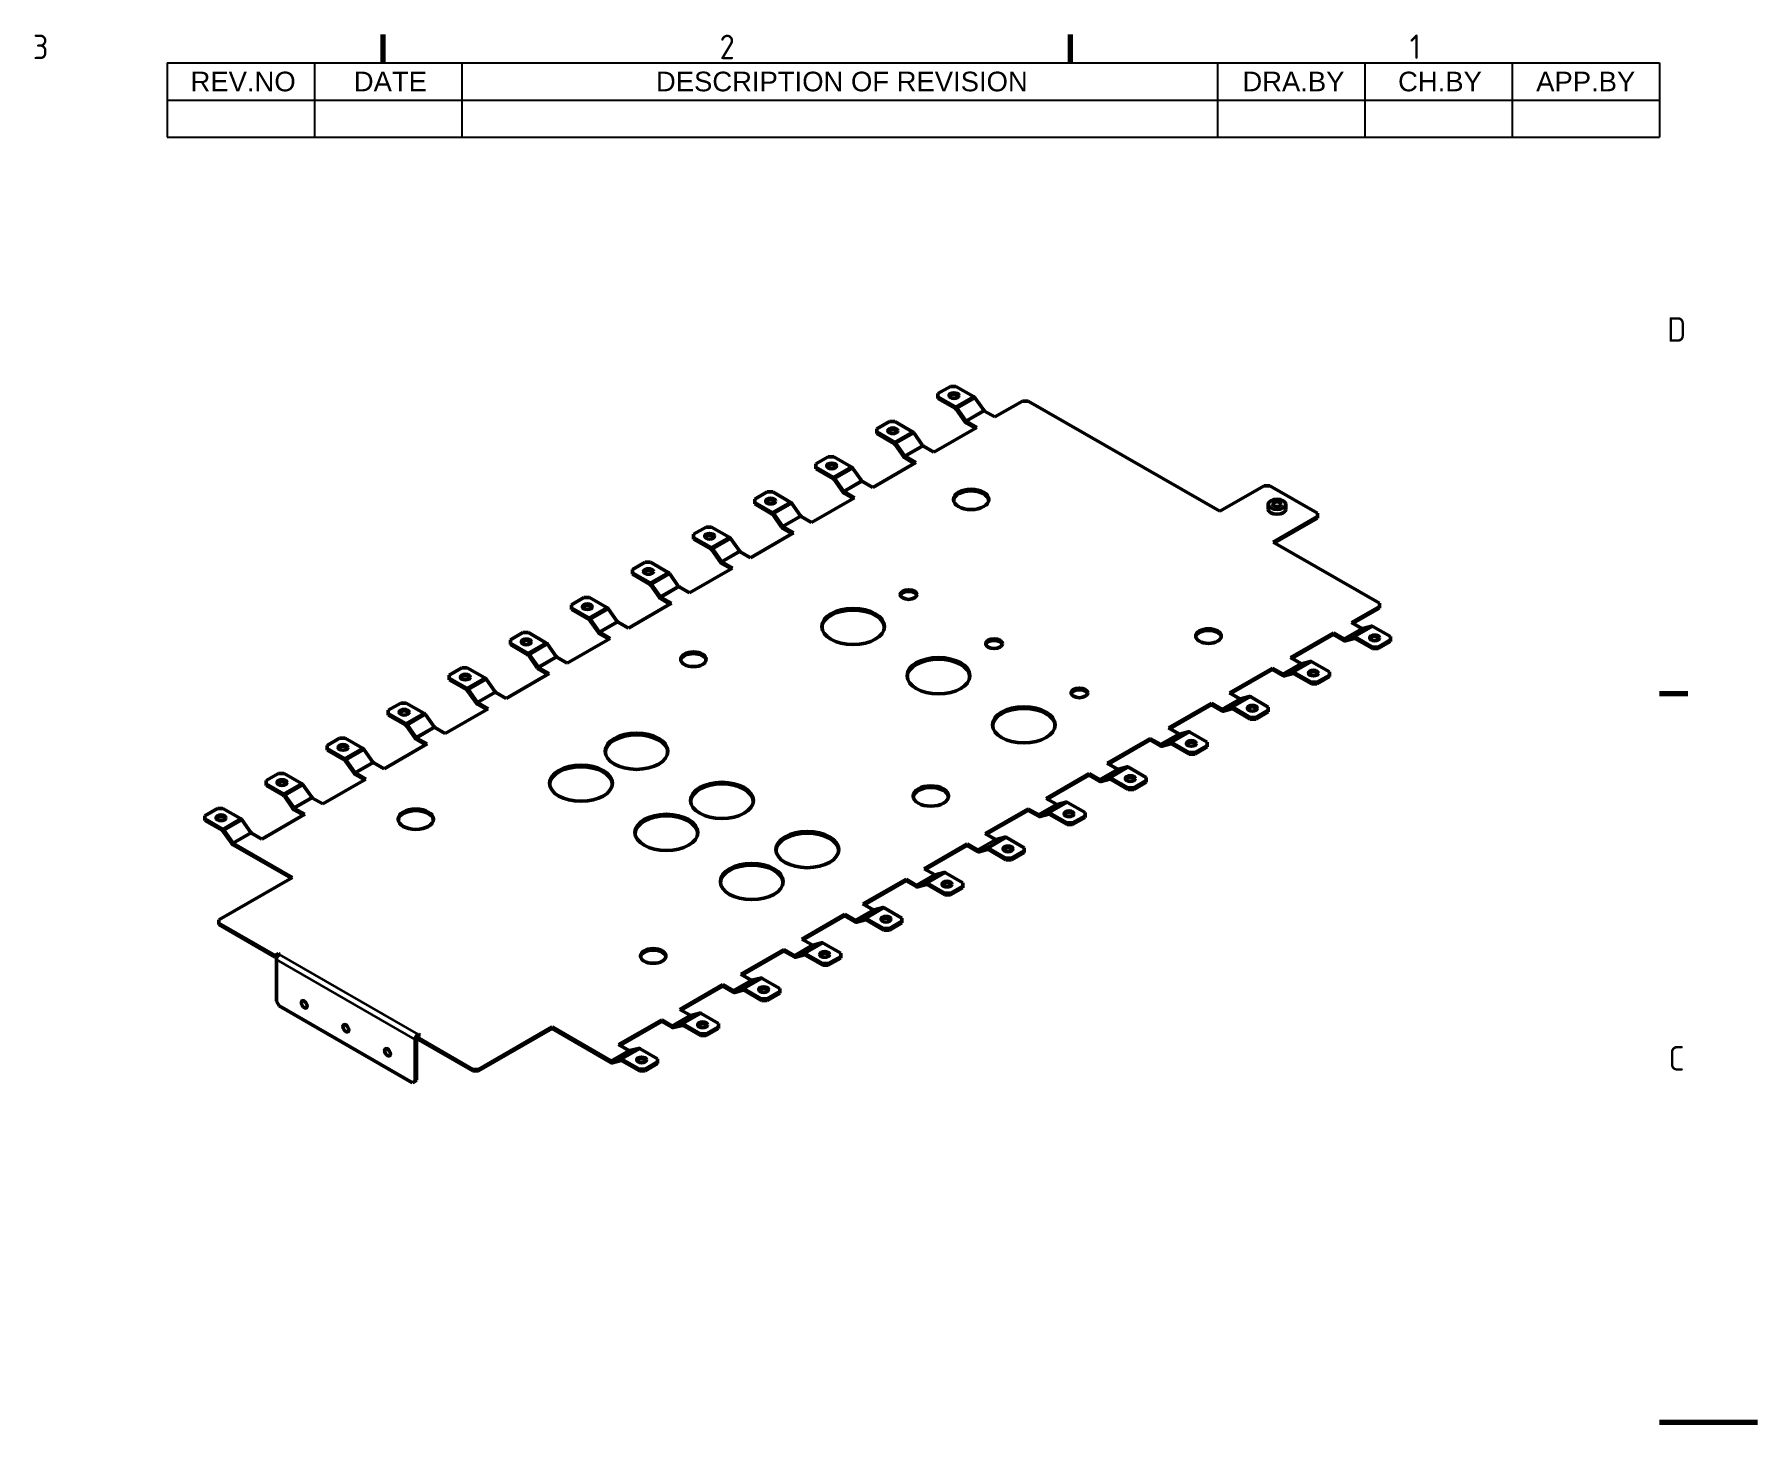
# Model space of a CAD drawing. Header units: millimetres. Extents: x 0 to 2100, y 0 to 1485.
# Drawn here: x 1222 to 2100, y 743 to 1450 of the extents above; entities that cross this region are included whole.
import ezdxf

# ---------------------------------------------------------------- set-up
doc = ezdxf.new("R2010")
doc.units = ezdxf.units.MM
doc.header["$LTSCALE"] = 5
doc.layers.get('0').update_dxf_attribs({"lineweight": 25})
for name, color, linetype, lineweight in [('가시적인 것(ISO)', 7, 'Continuous', 50), ('가시적인 좁은 것(ISO)', 1, 'Continuous', 35), ('경계(ISO)', 7, 'Continuous', 70), ('기호(ISO)', 7, 'Continuous', 25)]:
    doc.layers.add(name, color=color, linetype=linetype, lineweight=lineweight)
doc.styles.add('ISO Proportional', font='arial.ttf')
doc.styles.add('ISO ProportionalPSTEK', font='isocp.shx')

# ---------------------------------------------------------------- blocks, each defined once
blk = doc.blocks.new('경계 Default Border')
at = {"layer": '경계(ISO)'}
for p, q in [((280, 287), (280, 289.9)), ((350, 287), (350, 289.9)), ((410, 222.75), (412.9, 222.75))]:
    blk.add_line(p, q, dxfattribs=at)
at = {"layer": '경계(ISO)', "flags": 128}
blk.add_lwpolyline([(420, 148.5), (410, 148.5)], dxfattribs=at)
at = {"layer": '경계(ISO)', "color": 1, "char_height": 2.5, "attachment_point": 7, "style": 'ISO ProportionalPSTEK'}
for s, insert in [('3', (244.31, 287.38)), ('2', (314.27, 287.38)), ('1', (384.57, 287.4)), ('D', (410.8, 258.6)), ('C', (410.94, 184.35))]:
    blk.add_mtext(s, dxfattribs=dict(at, insert=insert))
blk = doc.blocks.new('리비전 내역')
at = {"layer": '기호(ISO)'}
for p, q in [((258, 287), (410, 287)), ((258, 287), (258, 283.22)), ((273, 287), (273, 283.22)), ((288, 287), (288, 283.22)), ((365, 287), (365, 283.22)), ((380, 287), (380, 283.22)), ((395, 287), (395, 283.22)), ((410, 287), (410, 283.22)), ((258, 283.22), (410, 283.22)), ((258, 283.22), (258, 279.44)), ((273, 283.22), (273, 279.44)), ((288, 283.22), (288, 279.44)), ((365, 283.22), (365, 279.44)), ((380, 283.22), (380, 279.44)), ((395, 283.22), (395, 279.44)), ((410, 283.22), (410, 279.44)), ((258, 279.44), (410, 279.44))]:
    blk.add_line(p, q, dxfattribs=at)
at = {"layer": '기호(ISO)', "color": 7, "char_height": 2, "attachment_point": 7, "style": 'ISO Proportional'}
for s, insert in [('REV.NO', (260.37, 284.08)), ('DESCRIPTION OF REVISION', (307.78, 284.08)), ('CH.BY', (383.38, 284.08)), ('DATE', (277, 284.11)), ('DRA.BY', (367.52, 284.11)), ('APP.BY', (397.45, 284.11))]:
    blk.add_mtext(s, dxfattribs=dict(at, insert=insert))

msp = doc.modelspace()

# ---------------------------------------------------------------- linework, layer by layer
at = {"layer": '가시적인 것(ISO)'}
for p, q in [((1682.528, 1266.569), (1688.892, 1270.233)), ((1682.528, 1264.94), (1682.528, 1266.569)), ((1682.528, 1264.122), (1682.528, 1264.94)), ((1682.528, 1264.94), (1691.446, 1259.805)), ((1691.446, 1258.987), (1682.528, 1264.122)), ((1688.892, 1270.233), (1691.72, 1270.233)), ((1700.638, 1265.098), (1691.72, 1270.233)), ((1705.862, 1258.077), (1701.471, 1264.305)), ((1696.253, 1252.362), (1691.862, 1258.59)), ((1692.278, 1259.011), (1696.67, 1252.783)), ((1711.519, 1254.662), (1706.278, 1257.68)), ((1725.661, 1262.806), (1711.519, 1254.662)), ((1725.661, 1262.806), (1728.49, 1262.806)), ((1826.07, 1206.613), (1728.49, 1262.806)), ((1651.415, 1248.652), (1657.779, 1252.317)), ((1651.415, 1247.023), (1651.415, 1248.652)), ((1651.415, 1246.206), (1651.415, 1247.023)), ((1651.415, 1247.023), (1660.333, 1241.888)), ((1657.779, 1252.317), (1660.608, 1252.317)), ((1669.525, 1247.181), (1660.608, 1252.317)), ((1674.749, 1240.16), (1670.358, 1246.388)), ((1702.327, 1249.369), (1680.407, 1236.746)), ((1697.086, 1252.387), (1702.327, 1249.369)), ((1701.617, 1248.96), (1697.086, 1251.569)), ((1660.333, 1241.07), (1651.415, 1246.206)), ((1665.141, 1234.446), (1660.749, 1240.674)), ((1661.166, 1241.095), (1665.557, 1234.867)), ((1680.407, 1236.746), (1675.166, 1239.764)), ((1620.302, 1230.735), (1626.666, 1234.4)), ((1620.302, 1229.107), (1620.302, 1230.735)), ((1620.302, 1228.289), (1620.302, 1229.107)), ((1620.302, 1229.107), (1629.22, 1223.971)), ((1626.666, 1234.4), (1629.495, 1234.4)), ((1638.413, 1229.265), (1629.495, 1234.4)), ((1671.214, 1231.452), (1649.294, 1218.829)), ((1665.973, 1234.47), (1671.214, 1231.452)), ((1670.504, 1231.044), (1665.973, 1233.653)), ((1629.22, 1223.154), (1620.302, 1228.289)), ((1634.028, 1216.529), (1629.637, 1222.757)), ((1630.053, 1223.178), (1634.444, 1216.95)), ((1643.637, 1222.244), (1639.245, 1228.472)), ((1649.294, 1218.829), (1644.053, 1221.847)), ((1589.19, 1212.819), (1595.554, 1216.484)), ((1589.19, 1211.19), (1589.19, 1212.819)), ((1589.19, 1210.372), (1589.19, 1211.19)), ((1589.19, 1211.19), (1598.107, 1206.055)), ((1595.554, 1216.484), (1598.382, 1216.484)), ((1607.3, 1211.348), (1598.382, 1216.484)), ((1640.101, 1213.536), (1618.181, 1200.913)), ((1634.861, 1216.554), (1640.101, 1213.536)), ((1639.392, 1213.127), (1634.861, 1215.736)), ((1848.698, 1219.644), (1826.07, 1206.613)), ((1848.698, 1219.644), (1851.526, 1219.644)), ((1875.922, 1205.595), (1851.526, 1219.644)), ((1598.107, 1205.237), (1589.19, 1210.372)), ((1602.915, 1198.613), (1598.524, 1204.841)), ((1598.94, 1205.262), (1603.332, 1199.034)), ((1612.524, 1204.327), (1608.133, 1210.555)), ((1618.181, 1200.913), (1612.94, 1203.931)), ((1850.739, 1207.733), (1850.739, 1210.186)), ((1853.294, 1190.936), (1875.922, 1203.967)), ((1875.922, 1203.149), (1854.004, 1190.528)), ((1859.739, 1207.733), (1859.739, 1210.186)), ((1875.922, 1205.595), (1875.922, 1203.967)), ((1875.922, 1203.967), (1875.922, 1203.149)), ((1558.077, 1194.902), (1564.441, 1198.567)), ((1558.077, 1193.273), (1558.077, 1194.902)), ((1564.441, 1198.567), (1567.269, 1198.567)), ((1576.187, 1193.432), (1567.269, 1198.567)), ((1608.989, 1195.619), (1587.068, 1182.996)), ((1603.748, 1198.637), (1608.989, 1195.619)), ((1608.279, 1195.21), (1603.748, 1197.819)), ((1558.077, 1192.456), (1558.077, 1193.273)), ((1558.077, 1193.273), (1566.995, 1188.138)), ((1566.995, 1187.321), (1558.077, 1192.456)), ((1571.803, 1180.696), (1567.411, 1186.924)), ((1567.827, 1187.345), (1572.219, 1181.117)), ((1581.411, 1186.41), (1577.02, 1192.639)), ((1587.068, 1182.996), (1581.828, 1186.014)), ((1907.388, 1159.786), (1853.294, 1190.936)), ((1526.964, 1176.986), (1533.328, 1180.65)), ((1526.964, 1175.357), (1526.964, 1176.986)), ((1533.328, 1180.65), (1536.157, 1180.65)), ((1545.074, 1175.515), (1536.157, 1180.65)), ((1577.876, 1177.702), (1555.956, 1165.079)), ((1572.635, 1180.72), (1577.876, 1177.702)), ((1577.166, 1177.294), (1572.635, 1179.903)), ((1526.964, 1174.539), (1526.964, 1175.357)), ((1526.964, 1175.357), (1535.882, 1170.221)), ((1535.882, 1169.404), (1526.964, 1174.539)), ((1540.69, 1162.779), (1536.298, 1169.007)), ((1536.715, 1169.428), (1541.106, 1163.2)), ((1550.299, 1168.494), (1545.907, 1174.722)), ((1555.956, 1165.079), (1550.715, 1168.097)), ((1495.852, 1159.069), (1502.216, 1162.734)), ((1495.852, 1157.44), (1495.852, 1159.069)), ((1502.216, 1162.734), (1505.044, 1162.734)), ((1513.962, 1157.598), (1505.044, 1162.734)), ((1546.763, 1159.786), (1524.843, 1147.163)), ((1541.523, 1162.804), (1546.763, 1159.786)), ((1546.053, 1159.377), (1541.523, 1161.986)), ((1907.388, 1159.786), (1907.388, 1158.157)), ((1495.852, 1156.623), (1495.852, 1157.44)), ((1495.852, 1157.44), (1504.769, 1152.305)), ((1504.769, 1151.487), (1495.852, 1156.623)), ((1509.577, 1144.863), (1505.186, 1151.091)), ((1505.602, 1151.512), (1509.993, 1145.284)), ((1519.186, 1150.577), (1514.794, 1156.805)), ((1524.843, 1147.163), (1519.602, 1150.181)), ((1893.246, 1150.013), (1907.388, 1158.157)), ((1898.486, 1146.995), (1893.246, 1150.013)), ((1907.388, 1157.34), (1893.955, 1149.604)), ((1907.388, 1158.157), (1907.388, 1157.34)), ((1464.739, 1141.152), (1471.103, 1144.817)), ((1464.739, 1139.524), (1464.739, 1141.152)), ((1471.103, 1144.817), (1473.931, 1144.817)), ((1482.849, 1139.682), (1473.931, 1144.817)), ((1515.651, 1141.869), (1493.73, 1129.246)), ((1510.41, 1144.887), (1515.651, 1141.869)), ((1514.941, 1141.46), (1510.41, 1144.07)), ((1862.133, 1132.097), (1884.053, 1144.72)), ((1884.053, 1143.902), (1862.843, 1131.688)), ((1884.053, 1144.72), (1889.294, 1141.702)), ((1884.053, 1144.72), (1884.053, 1143.902)), ((1889.294, 1140.884), (1884.053, 1143.902)), ((1889.71, 1141.619), (1894.102, 1142.789)), ((1894.518, 1141.888), (1890.127, 1140.718)), ((1894.935, 1142.623), (1903.852, 1137.488)), ((1903.852, 1136.67), (1894.935, 1141.805)), ((1903.294, 1148.083), (1898.903, 1146.912)), ((1913.045, 1142.781), (1904.127, 1147.917)), ((1913.045, 1141.152), (1906.681, 1137.488)), ((1913.045, 1142.781), (1913.045, 1141.152)), ((1913.045, 1141.152), (1913.045, 1140.335)), ((1464.739, 1138.706), (1464.739, 1139.524)), ((1464.739, 1139.524), (1473.657, 1134.388)), ((1473.657, 1133.571), (1464.739, 1138.706)), ((1478.464, 1126.946), (1474.073, 1133.174)), ((1474.489, 1133.595), (1478.881, 1127.367)), ((1488.073, 1132.661), (1483.682, 1138.889)), ((1493.73, 1129.246), (1488.49, 1132.264)), ((1906.681, 1137.488), (1903.852, 1137.488)), ((1903.852, 1137.488), (1903.852, 1136.67)), ((1903.852, 1136.67), (1906.681, 1136.67)), ((1906.681, 1136.67), (1913.045, 1140.335)), ((1906.681, 1136.67), (1906.681, 1137.488)), ((1433.626, 1123.236), (1439.99, 1126.901)), ((1439.99, 1126.901), (1442.819, 1126.901)), ((1451.736, 1121.765), (1442.819, 1126.901)), ((1484.538, 1123.953), (1462.618, 1111.33)), ((1479.297, 1126.971), (1484.538, 1123.953)), ((1483.828, 1123.544), (1479.297, 1126.153)), ((1831.02, 1114.18), (1852.941, 1126.803)), ((1852.941, 1125.985), (1831.73, 1113.771)), ((1852.941, 1126.803), (1858.181, 1123.785)), ((1852.941, 1126.803), (1852.941, 1125.985)), ((1858.181, 1122.968), (1852.941, 1125.985)), ((1858.598, 1123.702), (1862.989, 1124.872)), ((1863.405, 1123.972), (1859.014, 1122.801)), ((1867.374, 1129.079), (1862.133, 1132.097)), ((1863.822, 1124.706), (1872.74, 1119.571)), ((1872.74, 1118.753), (1863.822, 1123.889)), ((1872.181, 1130.166), (1867.79, 1128.996)), ((1881.932, 1124.865), (1873.014, 1130)), ((1881.932, 1124.865), (1881.932, 1123.236)), ((1433.626, 1121.607), (1433.626, 1123.236)), ((1433.626, 1120.789), (1433.626, 1121.607)), ((1433.626, 1121.607), (1442.544, 1116.472)), ((1442.544, 1115.654), (1433.626, 1120.789)), ((1447.352, 1109.03), (1442.96, 1115.258)), ((1443.377, 1115.679), (1447.768, 1109.451)), ((1456.96, 1114.744), (1452.569, 1120.972)), ((1875.568, 1119.571), (1872.74, 1119.571)), ((1872.74, 1119.571), (1872.74, 1118.753)), ((1872.74, 1118.753), (1875.568, 1118.753)), ((1881.932, 1123.236), (1875.568, 1119.571)), ((1875.568, 1118.753), (1881.932, 1122.418)), ((1875.568, 1118.753), (1875.568, 1119.571)), ((1881.932, 1123.236), (1881.932, 1122.418)), ((1402.514, 1105.319), (1408.877, 1108.984)), ((1408.877, 1108.984), (1411.706, 1108.984)), ((1420.624, 1103.849), (1411.706, 1108.984)), ((1453.425, 1106.036), (1431.505, 1093.413)), ((1448.184, 1109.054), (1453.425, 1106.036)), ((1452.715, 1105.627), (1448.184, 1108.236)), ((1462.618, 1111.33), (1457.377, 1114.347)), ((1799.908, 1096.263), (1821.828, 1108.886)), ((1821.828, 1108.069), (1800.617, 1095.855)), ((1821.828, 1108.886), (1827.069, 1105.868)), ((1821.828, 1108.886), (1821.828, 1108.069)), ((1827.069, 1105.051), (1821.828, 1108.069)), ((1827.485, 1105.785), (1831.876, 1106.956)), ((1832.293, 1106.055), (1827.901, 1104.885)), ((1836.261, 1111.162), (1831.02, 1114.18)), ((1832.709, 1106.79), (1841.627, 1101.654)), ((1841.627, 1100.837), (1832.709, 1105.972)), ((1841.069, 1112.249), (1836.677, 1111.079)), ((1850.819, 1106.948), (1841.902, 1112.083)), ((1850.819, 1106.948), (1850.819, 1105.319)), ((1402.514, 1103.69), (1402.514, 1105.319)), ((1402.514, 1102.873), (1402.514, 1103.69)), ((1402.514, 1103.69), (1411.431, 1098.555)), ((1411.431, 1097.737), (1402.514, 1102.873)), ((1416.239, 1091.113), (1411.848, 1097.341)), ((1412.264, 1097.762), (1416.655, 1091.534)), ((1425.848, 1096.827), (1421.456, 1103.055)), ((1844.455, 1101.654), (1841.627, 1101.654)), ((1841.627, 1101.654), (1841.627, 1100.837)), ((1841.627, 1100.837), (1844.455, 1100.837)), ((1850.819, 1105.319), (1844.455, 1101.654)), ((1844.455, 1100.837), (1850.819, 1104.502)), ((1844.455, 1100.837), (1844.455, 1101.654)), ((1850.819, 1105.319), (1850.819, 1104.502)), ((1371.401, 1087.403), (1377.765, 1091.067)), ((1377.765, 1091.067), (1380.593, 1091.067)), ((1389.511, 1085.932), (1380.593, 1091.067)), ((1417.072, 1091.137), (1422.313, 1088.119)), ((1421.603, 1087.711), (1417.072, 1090.32)), ((1431.505, 1093.413), (1426.264, 1096.431)), ((1768.795, 1078.347), (1790.715, 1090.97)), ((1790.715, 1090.152), (1769.505, 1077.938)), ((1790.715, 1090.97), (1795.956, 1087.952)), ((1790.715, 1090.97), (1790.715, 1090.152)), ((1795.956, 1087.134), (1790.715, 1090.152)), ((1796.372, 1087.869), (1800.764, 1089.039)), ((1805.148, 1093.245), (1799.908, 1096.263)), ((1801.596, 1088.873), (1810.514, 1083.738)), ((1809.956, 1094.333), (1805.565, 1093.162)), ((1819.707, 1089.031), (1810.789, 1094.167)), ((1819.707, 1089.031), (1819.707, 1087.403)), ((1371.401, 1085.774), (1371.401, 1087.403)), ((1371.401, 1084.956), (1371.401, 1085.774)), ((1371.401, 1085.774), (1380.319, 1080.638)), ((1380.319, 1079.821), (1371.401, 1084.956)), ((1381.151, 1079.845), (1385.543, 1073.617)), ((1394.735, 1078.911), (1390.344, 1085.139)), ((1422.313, 1088.119), (1400.392, 1075.496)), ((1801.18, 1088.139), (1796.789, 1086.968)), ((1810.514, 1082.92), (1801.596, 1088.056)), ((1813.343, 1083.738), (1810.514, 1083.738)), ((1810.514, 1083.738), (1810.514, 1082.92)), ((1810.514, 1082.92), (1813.343, 1082.92)), ((1819.707, 1087.403), (1813.343, 1083.738)), ((1813.343, 1082.92), (1819.707, 1086.585)), ((1813.343, 1082.92), (1813.343, 1083.738)), ((1819.707, 1087.403), (1819.707, 1086.585)), ((1340.288, 1069.486), (1346.652, 1073.151)), ((1346.652, 1073.151), (1349.481, 1073.151)), ((1358.398, 1068.015), (1349.481, 1073.151)), ((1385.126, 1073.196), (1380.735, 1079.424)), ((1385.959, 1073.221), (1391.2, 1070.203)), ((1390.49, 1069.794), (1385.959, 1072.403)), ((1400.392, 1075.496), (1395.151, 1078.514)), ((1737.682, 1060.43), (1759.602, 1073.053)), ((1759.602, 1072.236), (1738.392, 1060.021)), ((1759.602, 1073.053), (1764.843, 1070.035)), ((1759.602, 1073.053), (1759.602, 1072.236)), ((1764.843, 1069.218), (1759.602, 1072.236)), ((1765.26, 1069.952), (1769.651, 1071.123)), ((1774.036, 1075.329), (1768.795, 1078.347)), ((1770.484, 1070.957), (1779.401, 1065.821)), ((1778.843, 1076.416), (1774.452, 1075.246)), ((1788.594, 1071.115), (1779.676, 1076.25)), ((1788.594, 1071.115), (1788.594, 1069.486)), ((1340.288, 1067.857), (1340.288, 1069.486)), ((1340.288, 1067.04), (1340.288, 1067.857)), ((1340.288, 1067.857), (1349.206, 1062.722)), ((1349.206, 1061.904), (1340.288, 1067.04)), ((1363.622, 1060.994), (1359.231, 1067.222)), ((1391.2, 1070.203), (1369.28, 1057.58)), ((1770.067, 1070.222), (1765.676, 1069.052)), ((1779.401, 1065.004), (1770.484, 1070.139)), ((1782.23, 1065.821), (1779.401, 1065.821)), ((1779.401, 1065.821), (1779.401, 1065.004)), ((1779.401, 1065.004), (1782.23, 1065.004)), ((1788.594, 1069.486), (1782.23, 1065.821)), ((1782.23, 1065.004), (1788.594, 1068.668)), ((1782.23, 1065.004), (1782.23, 1065.821)), ((1788.594, 1069.486), (1788.594, 1068.668)), ((1309.175, 1051.569), (1315.539, 1055.234)), ((1315.539, 1055.234), (1318.368, 1055.234)), ((1327.286, 1050.099), (1318.368, 1055.234)), ((1354.014, 1055.28), (1349.622, 1061.508)), ((1350.039, 1061.929), (1354.43, 1055.701)), ((1354.846, 1055.304), (1360.087, 1052.286)), ((1359.377, 1051.877), (1354.846, 1054.487)), ((1369.28, 1057.58), (1364.039, 1060.598)), ((1706.569, 1042.513), (1728.49, 1055.137)), ((1728.49, 1054.319), (1707.279, 1042.105)), ((1728.49, 1055.137), (1733.73, 1052.119)), ((1728.49, 1055.137), (1728.49, 1054.319)), ((1733.73, 1051.301), (1728.49, 1054.319)), ((1734.147, 1052.036), (1738.538, 1053.206)), ((1742.923, 1057.412), (1737.682, 1060.43)), ((1747.731, 1058.499), (1743.339, 1057.329)), ((1757.481, 1053.198), (1748.563, 1058.333)), ((1757.481, 1053.198), (1757.481, 1051.569)), ((1309.175, 1049.941), (1309.175, 1051.569)), ((1309.175, 1049.123), (1309.175, 1049.941)), ((1309.175, 1049.941), (1318.093, 1044.805)), ((1318.093, 1043.988), (1309.175, 1049.123)), ((1332.51, 1043.078), (1328.118, 1049.306)), ((1360.087, 1052.286), (1338.167, 1039.663)), ((1738.955, 1052.305), (1734.563, 1051.135)), ((1739.371, 1053.04), (1748.289, 1047.905)), ((1748.289, 1047.087), (1739.371, 1052.222)), ((1751.117, 1047.905), (1748.289, 1047.905)), ((1748.289, 1047.905), (1748.289, 1047.087)), ((1748.289, 1047.087), (1751.117, 1047.087)), ((1757.481, 1051.569), (1751.117, 1047.905)), ((1751.117, 1047.087), (1757.481, 1050.752)), ((1751.117, 1047.087), (1751.117, 1047.905)), ((1757.481, 1051.569), (1757.481, 1050.752)), ((1322.901, 1037.363), (1318.51, 1043.591)), ((1318.926, 1044.012), (1323.317, 1037.784)), ((1323.734, 1037.388), (1353.723, 1020.118)), ((1353.013, 1019.709), (1323.734, 1036.57)), ((1338.167, 1039.663), (1332.926, 1042.681)), ((1675.457, 1024.597), (1697.377, 1037.22)), ((1697.377, 1036.402), (1676.167, 1024.188)), ((1697.377, 1037.22), (1702.618, 1034.202)), ((1697.377, 1037.22), (1697.377, 1036.402)), ((1702.618, 1033.384), (1697.377, 1036.402)), ((1711.81, 1039.496), (1706.569, 1042.513)), ((1716.618, 1040.583), (1712.227, 1039.413)), ((1726.368, 1035.281), (1717.451, 1040.417)), ((1703.034, 1034.119), (1707.426, 1035.289)), ((1707.842, 1034.389), (1703.451, 1033.218)), ((1708.258, 1035.123), (1717.176, 1029.988)), ((1717.176, 1029.17), (1708.258, 1034.306)), ((1720.004, 1029.988), (1717.176, 1029.988)), ((1717.176, 1029.988), (1717.176, 1029.17)), ((1717.176, 1029.17), (1720.004, 1029.17)), ((1726.368, 1033.653), (1720.004, 1029.988)), ((1720.004, 1029.17), (1726.368, 1032.835)), ((1720.004, 1029.17), (1720.004, 1029.988)), ((1726.368, 1035.281), (1726.368, 1033.653)), ((1726.368, 1033.653), (1726.368, 1032.835)), ((1353.723, 1020.118), (1316.247, 998.536)), ((1644.344, 1006.68), (1666.264, 1019.303)), ((1666.264, 1018.486), (1645.054, 1006.271)), ((1666.264, 1019.303), (1671.505, 1016.285)), ((1666.264, 1019.303), (1666.264, 1018.486)), ((1671.505, 1015.468), (1666.264, 1018.486)), ((1680.697, 1021.579), (1675.457, 1024.597)), ((1685.505, 1022.666), (1681.114, 1021.496)), ((1695.256, 1017.365), (1686.338, 1022.5)), ((1671.921, 1016.202), (1676.313, 1017.373)), ((1676.729, 1016.472), (1672.338, 1015.302)), ((1677.146, 1017.207), (1686.063, 1012.071)), ((1686.063, 1011.254), (1677.146, 1016.389)), ((1688.892, 1012.071), (1686.063, 1012.071)), ((1686.063, 1012.071), (1686.063, 1011.254)), ((1686.063, 1011.254), (1688.892, 1011.254)), ((1695.256, 1015.736), (1688.892, 1012.071)), ((1688.892, 1011.254), (1695.256, 1014.919)), ((1688.892, 1011.254), (1688.892, 1012.071)), ((1695.256, 1017.365), (1695.256, 1015.736)), ((1695.256, 1015.736), (1695.256, 1014.919)), ((1613.231, 988.764), (1635.152, 1001.387)), ((1635.152, 1000.569), (1613.941, 988.355)), ((1635.152, 1001.387), (1640.392, 998.369)), ((1635.152, 1001.387), (1635.152, 1000.569)), ((1640.392, 997.551), (1635.152, 1000.569)), ((1649.585, 1003.662), (1644.344, 1006.68)), ((1654.393, 1004.75), (1650.001, 1003.579)), ((1664.143, 999.448), (1655.225, 1004.584)), ((1316.247, 996.908), (1316.247, 998.536)), ((1316.247, 996.09), (1316.247, 996.908)), ((1344.884, 980.416), (1316.247, 996.908)), ((1344.884, 979.599), (1316.247, 996.09)), ((1640.809, 998.286), (1645.2, 999.456)), ((1645.617, 998.556), (1641.225, 997.385)), ((1646.033, 999.29), (1654.951, 994.155)), ((1654.951, 993.337), (1646.033, 998.473)), ((1657.779, 994.155), (1654.951, 994.155)), ((1654.951, 994.155), (1654.951, 993.337)), ((1654.951, 993.337), (1657.779, 993.337)), ((1664.143, 997.819), (1657.779, 994.155)), ((1657.779, 993.337), (1664.143, 997.002)), ((1657.779, 993.337), (1657.779, 994.155)), ((1664.143, 999.448), (1664.143, 997.819)), ((1664.143, 997.819), (1664.143, 997.002)), ((1582.119, 970.847), (1604.039, 983.47)), ((1604.039, 983.47), (1609.28, 980.452)), ((1604.039, 983.47), (1604.039, 982.653)), ((1618.472, 985.746), (1613.231, 988.764)), ((1623.28, 986.833), (1618.888, 985.663)), ((1633.03, 981.532), (1624.113, 986.667)), ((1344.884, 980.416), (1346.652, 981.434)), ((1346.652, 980.617), (1344.884, 979.599)), ((1344.884, 979.599), (1344.884, 980.416)), ((1345.591, 957.118), (1345.591, 978.374)), ((1346.652, 981.434), (1347.359, 981.027)), ((1346.652, 980.617), (1346.652, 981.434)), ((1346.686, 980.597), (1346.652, 980.617)), ((1347.359, 981.027), (1347.006, 980.823)), ((1604.039, 982.653), (1582.829, 970.438)), ((1609.28, 979.635), (1604.039, 982.653)), ((1609.696, 980.369), (1614.087, 981.539)), ((1614.504, 980.639), (1610.112, 979.469)), ((1614.92, 981.373), (1623.838, 976.238)), ((1623.838, 975.421), (1614.92, 980.556)), ((1626.666, 976.238), (1623.838, 976.238)), ((1623.838, 976.238), (1623.838, 975.421)), ((1623.838, 975.421), (1626.666, 975.421)), ((1633.03, 979.903), (1626.666, 976.238)), ((1626.666, 975.421), (1633.03, 979.085)), ((1626.666, 975.421), (1626.666, 976.238)), ((1633.03, 981.532), (1633.03, 979.903)), ((1633.03, 979.903), (1633.03, 979.085)), ((1551.006, 952.93), (1572.926, 965.553)), ((1572.926, 965.553), (1578.167, 962.536)), ((1572.926, 965.553), (1572.926, 964.736)), ((1587.359, 967.829), (1582.119, 970.847)), ((1592.167, 968.916), (1587.776, 967.746)), ((1601.918, 963.615), (1593, 968.75)), ((1347.006, 954.668), (1345.591, 957.118)), ((1572.926, 964.736), (1551.716, 952.522)), ((1578.167, 961.718), (1572.926, 964.736)), ((1578.583, 962.453), (1582.975, 963.623)), ((1583.391, 962.722), (1579, 961.552)), ((1583.808, 963.457), (1592.725, 958.322)), ((1592.725, 957.504), (1583.808, 962.639)), ((1595.554, 958.322), (1592.725, 958.322)), ((1592.725, 958.322), (1592.725, 957.504)), ((1592.725, 957.504), (1595.554, 957.504)), ((1601.918, 961.986), (1595.554, 958.322)), ((1595.554, 957.504), (1601.918, 961.169)), ((1595.554, 957.504), (1595.554, 958.322)), ((1601.918, 963.615), (1601.918, 961.986)), ((1601.918, 961.986), (1601.918, 961.169)), ((1414.888, 915.577), (1347.006, 954.668)), ((1556.247, 949.912), (1551.006, 952.93)), ((1561.054, 951), (1556.663, 949.829)), ((1570.805, 945.698), (1561.887, 950.834)), ((1418.777, 939.9), (1417.009, 938.882)), ((1417.716, 940.104), (1418.07, 940.307)), ((1418.07, 940.307), (1418.777, 939.9)), ((1418.07, 939.493), (1418.07, 940.307)), ((1448.475, 922.391), (1485.952, 943.972)), ((1485.952, 943.155), (1448.475, 921.573)), ((1485.952, 943.972), (1515.942, 926.702)), ((1485.952, 943.972), (1485.952, 943.155)), ((1515.942, 925.885), (1485.952, 943.155)), ((1519.893, 935.014), (1541.814, 947.637)), ((1541.814, 946.819), (1520.603, 934.605)), ((1541.814, 947.637), (1547.054, 944.619)), ((1541.814, 947.637), (1541.814, 946.819)), ((1547.054, 943.801), (1541.814, 946.819)), ((1547.471, 944.536), (1551.862, 945.706)), ((1552.278, 944.806), (1547.887, 943.635)), ((1552.695, 945.54), (1561.613, 940.405)), ((1561.613, 939.587), (1552.695, 944.723)), ((1564.441, 940.405), (1561.613, 940.405)), ((1561.613, 940.405), (1561.613, 939.587)), ((1561.613, 939.587), (1564.441, 939.587)), ((1570.805, 944.07), (1564.441, 940.405)), ((1564.441, 939.587), (1570.805, 943.252)), ((1564.441, 939.587), (1564.441, 940.405)), ((1570.805, 945.698), (1570.805, 944.07)), ((1570.805, 944.07), (1570.805, 943.252)), ((1416.302, 937.654), (1416.302, 916.398)), ((1445.647, 922.391), (1417.009, 938.882)), ((1417.009, 938.882), (1417.009, 938.065)), ((1445.647, 921.573), (1417.009, 938.065)), ((1417.009, 916.805), (1417.009, 938.061)), ((1525.134, 931.996), (1519.893, 935.014)), ((1529.942, 933.083), (1525.55, 931.913)), ((1539.692, 927.782), (1530.775, 932.917)), ((1448.475, 922.391), (1445.647, 922.391)), ((1445.647, 922.391), (1445.647, 921.573)), ((1445.647, 921.573), (1448.475, 921.573)), ((1448.475, 921.573), (1448.475, 922.391)), ((1516.358, 926.619), (1520.749, 927.79)), ((1521.166, 926.889), (1516.774, 925.719)), ((1521.582, 927.624), (1530.5, 922.488)), ((1530.5, 921.671), (1521.582, 926.806)), ((1533.328, 922.488), (1530.5, 922.488)), ((1530.5, 922.488), (1530.5, 921.671)), ((1530.5, 921.671), (1533.328, 921.671)), ((1539.692, 926.153), (1533.328, 922.488)), ((1533.328, 921.671), (1539.692, 925.335)), ((1533.328, 921.671), (1533.328, 922.488)), ((1539.692, 927.782), (1539.692, 926.153)), ((1539.692, 926.153), (1539.692, 925.335)), ((1416.302, 916.398), (1414.888, 915.577)), ((1414.888, 915.577), (1415.595, 915.985)), ((1415.595, 915.985), (1417.009, 916.805)), ((1417.009, 916.805), (1416.302, 916.398))]:
    msp.add_line(p, q, dxfattribs=at)
for centre, major_axis, ratio in [((1690.66, 1265.551), (2.5, 0), 0.5758617), ((1659.547, 1247.634), (2.5, 0), 0.5758617), ((1628.434, 1229.717), (2.5, 0), 0.5758617), ((1597.321, 1211.801), (2.5, 0), 0.5758617), ((1699.428, 1212.681), (9, 0), 0.5758617), ((1855.239, 1210.186), (4.5, 0), 0.5758617), ((1855.239, 1210.186), (2.067, 0), 0.5758617), ((1566.209, 1193.884), (2.5, 0), 0.5758617), ((1535.096, 1175.968), (2.5, 0), 0.5758617), ((1503.983, 1158.051), (2.5, 0), 0.5758617), ((1667.608, 1164.224), (4.25, 0), 0.5758617), ((1639.324, 1147.936), (16, 0), 0.5758617), ((1472.871, 1140.134), (2.5, 0), 0.5758617), ((1711.095, 1139.182), (4.25, 0), 0.5758617), ((1820.343, 1143.05), (6.5, 0), 0.5758617), ((1904.913, 1142.17), (2.5, 0), 0.5758617), ((1558.006, 1131.241), (6.5, 0), 0.5758617), ((1441.758, 1122.218), (2.5, 0), 0.5758617), ((1682.811, 1122.894), (16, 0), 0.5758617), ((1873.8, 1124.254), (2.5, 0), 0.5758617), ((1754.582, 1114.139), (4.25, 0), 0.5758617), ((1726.298, 1097.851), (16, 0), 0.5758617), ((1842.688, 1106.337), (2.5, 0), 0.5758617), ((1410.645, 1104.301), (2.5, 0), 0.5758617), ((1529.015, 1084.414), (16, 0), 0.5758617), ((1811.575, 1088.421), (2.5, 0), 0.5758617), ((1379.533, 1086.385), (2.5, 0), 0.5758617), ((1500.731, 1068.126), (16, 0), 0.5758617), ((1780.462, 1070.504), (2.5, 0), 0.5758617), ((1348.42, 1068.468), (2.5, 0), 0.5758617), ((1572.502, 1059.371), (16, 0), 0.5758617), ((1678.922, 1061.611), (9, 0), 0.5758617), ((1416.585, 1049.802), (9, 0), 0.5758617), ((1749.349, 1052.587), (2.5, 0), 0.5758617), ((1317.307, 1050.551), (2.5, 0), 0.5758617), ((1544.218, 1043.084), (16, 0), 0.5758617), ((1615.989, 1034.329), (16, 0), 0.5758617), ((1718.237, 1034.671), (2.5, 0), 0.5758617), ((1587.705, 1018.041), (16, 0), 0.5758617), ((1687.124, 1016.754), (2.5, 0), 0.5758617), ((1656.011, 998.837), (2.5, 0), 0.5758617), ((1537.5, 980.172), (6.5, 0), 0.5758617), ((1624.899, 980.921), (2.5, 0), 0.5758617), ((1359.734, 955.514), (-1.031, 1.791), 0.5780931), ((1593.786, 963.004), (2.5, 0), 0.5758617), ((1380.947, 943.298), (-1.031, 1.791), 0.5780931), ((1562.673, 945.088), (2.5, 0), 0.5758617), ((1402.16, 931.082), (-1.031, 1.791), 0.5780931), ((1531.561, 927.171), (2.5, 0), 0.5758617)]:
    msp.add_ellipse(centre, major_axis=major_axis, ratio=ratio, dxfattribs=at)
for centre, major_axis, ratio, start_param, end_param in [((1690.66, 1264.733), (2.5, 0), 0.5758617, 0.2878994, 2.8536933), ((1700.638, 1263.463), (-0.998, 1.733), 0.5780931, 4.8700757, 5.4997209), ((1691.446, 1258.169), (0.998, -1.733), 0.5780931, 1.728483, 2.3581282), ((1691.446, 1258.169), (-0.499, 0.867), 0.5780931, 4.8700757, 5.4997209), ((1706.278, 1258.498), (-0.499, 0.867), 0.5780931, 1.728483, 2.3581282), ((1659.547, 1246.817), (2.5, 0), 0.5758617, 0.2878994, 2.8536933), ((1669.525, 1245.546), (-0.998, 1.733), 0.5780931, 4.8700757, 5.4997209), ((1697.086, 1253.204), (-0.998, 1.733), 0.5780931, 1.728483, 2.3581282), ((1697.086, 1253.204), (0.499, -0.867), 0.5780931, 4.8700757, 5.4997209), ((1660.333, 1240.253), (0.998, -1.733), 0.5780931, 1.728483, 2.3581282), ((1660.333, 1240.253), (-0.499, 0.867), 0.5780931, 4.8700757, 5.4997209), ((1675.166, 1240.581), (-0.499, 0.867), 0.5780931, 1.728483, 2.3581282), ((1628.434, 1228.9), (2.5, 0), 0.5758617, 0.2878994, 2.8536933), ((1638.413, 1227.63), (-0.998, 1.733), 0.5780931, 4.8700757, 5.4997209), ((1665.973, 1235.288), (-0.998, 1.733), 0.5780931, 1.728483, 2.3581282), ((1665.973, 1235.288), (0.499, -0.867), 0.5780931, 4.8700757, 5.4997209), ((1629.22, 1222.336), (0.998, -1.733), 0.5780931, 1.728483, 2.3581282), ((1629.22, 1222.336), (-0.499, 0.867), 0.5780931, 4.8700757, 5.4997209), ((1644.053, 1222.665), (-0.499, 0.867), 0.5780931, 1.728483, 2.3581282), ((1597.321, 1210.983), (2.5, 0), 0.5758617, 0.2878994, 2.8536933), ((1607.3, 1209.713), (-0.998, 1.733), 0.5780931, 4.8700757, 5.4997209), ((1634.861, 1217.371), (-0.998, 1.733), 0.5780931, 1.728483, 2.3581282), ((1634.861, 1217.371), (0.499, -0.867), 0.5780931, 4.8700757, 5.4997209), ((1699.428, 1211.863), (9, 0), 0.5758617, 0.0789539, 3.0626388), ((1598.107, 1204.42), (0.998, -1.733), 0.5780931, 1.728483, 2.3581282), ((1598.107, 1204.42), (-0.499, 0.867), 0.5780931, 4.8700757, 5.4997209), ((1612.94, 1204.748), (-0.499, 0.867), 0.5780931, 1.728483, 2.3581282), ((1855.239, 1207.733), (4.5, 0), 0.5758617, 3.1415927, 6.2831853), ((1566.209, 1193.067), (2.5, 0), 0.5758617, 0.2878994, 2.8536933), ((1603.748, 1199.455), (-0.998, 1.733), 0.5780931, 1.728483, 2.3581282), ((1603.748, 1199.455), (0.499, -0.867), 0.5780931, 4.8700757, 5.4997209), ((1566.995, 1186.503), (0.998, -1.733), 0.5780931, 1.728483, 2.3581282), ((1566.995, 1186.503), (-0.499, 0.867), 0.5780931, 4.8700757, 5.4997209), ((1576.187, 1191.797), (-0.998, 1.733), 0.5780931, 4.8700757, 5.4997209), ((1581.828, 1186.831), (-0.499, 0.867), 0.5780931, 1.728483, 2.3581282), ((1535.096, 1175.15), (2.5, 0), 0.5758617, 0.2878994, 2.8536933), ((1572.635, 1181.538), (-0.998, 1.733), 0.5780931, 1.728483, 2.3581282), ((1572.635, 1181.538), (0.499, -0.867), 0.5780931, 4.8700757, 5.4997209), ((1535.882, 1168.586), (0.998, -1.733), 0.5780931, 1.728483, 2.3581282), ((1535.882, 1168.586), (-0.499, 0.867), 0.5780931, 4.8700757, 5.4997209), ((1545.074, 1173.88), (-0.998, 1.733), 0.5780931, 4.8700757, 5.4997209), ((1550.715, 1168.915), (-0.499, 0.867), 0.5780931, 1.728483, 2.3581282), ((1503.983, 1157.233), (2.5, 0), 0.5758617, 0.2878994, 2.8536933), ((1541.523, 1163.621), (-0.998, 1.733), 0.5780931, 1.728483, 2.3581282), ((1541.523, 1163.621), (0.499, -0.867), 0.5780931, 4.8700757, 5.4997209), ((1667.608, 1163.407), (4.25, 0), 0.5758617, 0.1678092, 2.9737834), ((1504.769, 1150.67), (0.998, -1.733), 0.5780931, 1.728483, 2.3581282), ((1504.769, 1150.67), (-0.499, 0.867), 0.5780931, 4.8700757, 5.4997209), ((1513.962, 1155.963), (-0.998, 1.733), 0.5780931, 4.8700757, 5.4997209), ((1519.602, 1150.998), (-0.499, 0.867), 0.5780931, 1.728483, 2.3581282), ((1639.324, 1147.119), (16, 0), 0.5758617, 0.04438, 3.0972127), ((1510.41, 1145.705), (-0.998, 1.733), 0.5780931, 1.728483, 2.3581282), ((1510.41, 1145.705), (0.499, -0.867), 0.5780931, 4.8700757, 5.4997209), ((1820.343, 1142.233), (6.5, 0), 0.5758617, 0.1094254, 3.0321672), ((1889.294, 1142.519), (0.499, -0.867), 0.5780931, 5.4997209, 6.129366), ((1894.935, 1140.988), (-0.998, 1.733), 0.5780931, 5.4997209, 6.129366), ((1894.935, 1140.988), (-0.499, 0.867), 0.5780931, 5.4997209, 6.129366), ((1898.486, 1147.813), (0.499, -0.867), 0.5780931, 5.4997209, 6.129366), ((1904.913, 1141.353), (2.5, 0), 0.5758617, 0.2878994, 2.8536933), ((1904.127, 1146.281), (-0.998, 1.733), 0.5780931, 5.4997209, 6.129366), ((1472.871, 1139.317), (2.5, 0), 0.5758617, 0.2878994, 2.8536933), ((1473.657, 1132.753), (0.998, -1.733), 0.5780931, 1.728483, 2.3581282), ((1473.657, 1132.753), (-0.499, 0.867), 0.5780931, 4.8700757, 5.4997209), ((1482.849, 1138.047), (-0.998, 1.733), 0.5780931, 4.8700757, 5.4997209), ((1488.49, 1133.082), (-0.499, 0.867), 0.5780931, 1.728483, 2.3581282), ((1558.006, 1130.424), (6.5, 0), 0.5758617, 0.1094254, 3.0321672), ((1711.095, 1138.364), (4.25, 0), 0.5758617, 0.1678092, 2.9737834), ((1889.294, 1142.519), (0.998, -1.733), 0.5780931, 5.4997209, 6.129366), ((1479.297, 1127.788), (-0.998, 1.733), 0.5780931, 1.728483, 2.3581282), ((1479.297, 1127.788), (0.499, -0.867), 0.5780931, 4.8700757, 5.4997209), ((1682.811, 1122.076), (16, 0), 0.5758617, 0.04438, 3.0972127), ((1858.181, 1124.603), (0.499, -0.867), 0.5780931, 5.4997209, 6.129366), ((1863.822, 1123.071), (-0.998, 1.733), 0.5780931, 5.4997209, 6.129366), ((1863.822, 1123.071), (-0.499, 0.867), 0.5780931, 5.4997209, 6.129366), ((1867.374, 1129.896), (0.499, -0.867), 0.5780931, 5.4997209, 6.129366), ((1873.8, 1123.436), (2.5, 0), 0.5758617, 0.2878994, 2.8536933), ((1873.014, 1128.365), (-0.998, 1.733), 0.5780931, 5.4997209, 6.129366), ((1441.758, 1121.4), (2.5, 0), 0.5758617, 0.2878994, 2.8536933), ((1442.544, 1114.837), (0.998, -1.733), 0.5780931, 1.728483, 2.3581282), ((1442.544, 1114.837), (-0.499, 0.867), 0.5780931, 4.8700757, 5.4997209), ((1451.736, 1120.13), (-0.998, 1.733), 0.5780931, 4.8700757, 5.4997209), ((1457.377, 1115.165), (-0.499, 0.867), 0.5780931, 1.728483, 2.3581282), ((1754.582, 1113.322), (4.25, 0), 0.5758617, 0.1678092, 2.9737834), ((1858.181, 1124.603), (0.998, -1.733), 0.5780931, 5.4997209, 6.129366), ((1448.184, 1109.871), (-0.998, 1.733), 0.5780931, 1.728483, 2.3581282), ((1448.184, 1109.871), (0.499, -0.867), 0.5780931, 4.8700757, 5.4997209), ((1726.298, 1097.034), (16, 0), 0.5758617, 0.04438, 3.0972127), ((1827.069, 1106.686), (0.499, -0.867), 0.5780931, 5.4997209, 6.129366), ((1832.709, 1105.155), (-0.998, 1.733), 0.5780931, 5.4997209, 6.129366), ((1832.709, 1105.155), (-0.499, 0.867), 0.5780931, 5.4997209, 6.129366), ((1836.261, 1111.98), (0.499, -0.867), 0.5780931, 5.4997209, 6.129366), ((1842.688, 1105.52), (2.5, 0), 0.5758617, 0.2878994, 2.8536933), ((1841.902, 1110.448), (-0.998, 1.733), 0.5780931, 5.4997209, 6.129366), ((1410.645, 1103.484), (2.5, 0), 0.5758617, 0.2878994, 2.8536933), ((1411.431, 1096.92), (0.998, -1.733), 0.5780931, 1.728483, 2.3581282), ((1411.431, 1096.92), (-0.499, 0.867), 0.5780931, 4.8700757, 5.4997209), ((1420.624, 1102.213), (-0.998, 1.733), 0.5780931, 4.8700757, 5.4997209), ((1827.069, 1106.686), (0.998, -1.733), 0.5780931, 5.4997209, 6.129366), ((1417.072, 1091.955), (-0.998, 1.733), 0.5780931, 1.728483, 2.3581282), ((1417.072, 1091.955), (0.499, -0.867), 0.5780931, 4.8700757, 5.4997209), ((1426.264, 1097.248), (-0.499, 0.867), 0.5780931, 1.728483, 2.3581282), ((1529.015, 1083.596), (16, 0), 0.5758617, 0.04438, 3.0972127), ((1801.596, 1087.238), (-0.998, 1.733), 0.5780931, 5.4997209, 6.129366), ((1805.148, 1094.063), (0.499, -0.867), 0.5780931, 5.4997209, 6.129366), ((1811.575, 1087.603), (2.5, 0), 0.5758617, 0.2878994, 2.8536933), ((1810.789, 1092.532), (-0.998, 1.733), 0.5780931, 5.4997209, 6.129366), ((1379.533, 1085.567), (2.5, 0), 0.5758617, 0.2878994, 2.8536933), ((1380.319, 1079.003), (0.998, -1.733), 0.5780931, 1.728483, 2.3581282), ((1380.319, 1079.003), (-0.499, 0.867), 0.5780931, 4.8700757, 5.4997209), ((1389.511, 1084.297), (-0.998, 1.733), 0.5780931, 4.8700757, 5.4997209), ((1795.956, 1088.769), (0.499, -0.867), 0.5780931, 5.4997209, 6.129366), ((1795.956, 1088.769), (0.998, -1.733), 0.5780931, 5.4997209, 6.129366), ((1801.596, 1087.238), (-0.499, 0.867), 0.5780931, 5.4997209, 6.129366), ((1385.959, 1074.038), (-0.998, 1.733), 0.5780931, 1.728483, 2.3581282), ((1385.959, 1074.038), (0.499, -0.867), 0.5780931, 4.8700757, 5.4997209), ((1395.151, 1079.332), (-0.499, 0.867), 0.5780931, 1.728483, 2.3581282), ((1500.731, 1067.309), (16, 0), 0.5758617, 0.04438, 3.0972127), ((1770.484, 1069.321), (-0.998, 1.733), 0.5780931, 5.4997209, 6.129366), ((1774.036, 1076.146), (0.499, -0.867), 0.5780931, 5.4997209, 6.129366), ((1780.462, 1069.686), (2.5, 0), 0.5758617, 0.2878994, 2.8536933), ((1779.676, 1074.615), (-0.998, 1.733), 0.5780931, 5.4997209, 6.129366), ((1348.42, 1067.65), (2.5, 0), 0.5758617, 0.2878994, 2.8536933), ((1349.206, 1061.087), (0.998, -1.733), 0.5780931, 1.728483, 2.3581282), ((1358.398, 1066.38), (-0.998, 1.733), 0.5780931, 4.8700757, 5.4997209), ((1572.502, 1058.554), (16, 0), 0.5758617, 0.04438, 3.0972127), ((1678.922, 1060.793), (9, 0), 0.5758617, 0.0789539, 3.0626388), ((1764.843, 1070.853), (0.499, -0.867), 0.5780931, 5.4997209, 6.129366), ((1764.843, 1070.853), (0.998, -1.733), 0.5780931, 5.4997209, 6.129366), ((1770.484, 1069.321), (-0.499, 0.867), 0.5780931, 5.4997209, 6.129366), ((1349.206, 1061.087), (-0.499, 0.867), 0.5780931, 4.8700757, 5.4997209), ((1354.846, 1056.122), (-0.998, 1.733), 0.5780931, 1.728483, 2.3581282), ((1354.846, 1056.122), (0.499, -0.867), 0.5780931, 4.8700757, 5.4997209), ((1364.039, 1061.415), (-0.499, 0.867), 0.5780931, 1.728483, 2.3581282), ((1416.585, 1048.985), (9, 0), 0.5758617, 0.0789539, 3.0626388), ((1739.371, 1051.405), (-0.998, 1.733), 0.5780931, 5.4997209, 6.129366), ((1742.923, 1058.23), (0.499, -0.867), 0.5780931, 5.4997209, 6.129366), ((1749.349, 1051.77), (2.5, 0), 0.5758617, 0.2878994, 2.8536933), ((1748.563, 1056.698), (-0.998, 1.733), 0.5780931, 5.4997209, 6.129366), ((1317.307, 1049.734), (2.5, 0), 0.5758617, 0.2878994, 2.8536933), ((1318.093, 1043.17), (0.998, -1.733), 0.5780931, 1.728483, 2.3581282), ((1327.286, 1048.464), (-0.998, 1.733), 0.5780931, 4.8700757, 5.4997209), ((1544.218, 1042.266), (16, 0), 0.5758617, 0.04438, 3.0972127), ((1733.73, 1052.936), (0.499, -0.867), 0.5780931, 5.4997209, 6.129366), ((1733.73, 1052.936), (0.998, -1.733), 0.5780931, 5.4997209, 6.129366), ((1739.371, 1051.405), (-0.499, 0.867), 0.5780931, 5.4997209, 6.129366), ((1318.093, 1043.17), (-0.499, 0.867), 0.5780931, 4.8700757, 5.4997209), ((1323.734, 1038.205), (-0.998, 1.733), 0.5780931, 1.728483, 2.3581282), ((1323.734, 1038.205), (0.499, -0.867), 0.5780931, 4.8700757, 5.4997209), ((1332.926, 1043.499), (-0.499, 0.867), 0.5780931, 1.728483, 2.3581282), ((1615.989, 1033.511), (16, 0), 0.5758617, 0.04438, 3.0972127), ((1711.81, 1040.313), (0.499, -0.867), 0.5780931, 5.4997209, 6.129366), ((1717.451, 1038.782), (-0.998, 1.733), 0.5780931, 5.4997209, 6.129366), ((1702.618, 1035.02), (0.499, -0.867), 0.5780931, 5.4997209, 6.129366), ((1702.618, 1035.02), (0.998, -1.733), 0.5780931, 5.4997209, 6.129366), ((1708.258, 1033.488), (-0.998, 1.733), 0.5780931, 5.4997209, 6.129366), ((1708.258, 1033.488), (-0.499, 0.867), 0.5780931, 5.4997209, 6.129366), ((1718.237, 1033.853), (2.5, 0), 0.5758617, 0.2878994, 2.8536933), ((1587.705, 1017.223), (16, 0), 0.5758617, 0.04438, 3.0972127), ((1680.697, 1022.396), (0.499, -0.867), 0.5780931, 5.4997209, 6.129366), ((1686.338, 1020.865), (-0.998, 1.733), 0.5780931, 5.4997209, 6.129366), ((1671.505, 1017.103), (0.499, -0.867), 0.5780931, 5.4997209, 6.129366), ((1671.505, 1017.103), (0.998, -1.733), 0.5780931, 5.4997209, 6.129366), ((1677.146, 1015.572), (-0.998, 1.733), 0.5780931, 5.4997209, 6.129366), ((1677.146, 1015.572), (-0.499, 0.867), 0.5780931, 5.4997209, 6.129366), ((1687.124, 1015.937), (2.5, 0), 0.5758617, 0.2878994, 2.8536933), ((1649.585, 1004.48), (0.499, -0.867), 0.5780931, 5.4997209, 6.129366), ((1655.225, 1002.949), (-0.998, 1.733), 0.5780931, 5.4997209, 6.129366), ((1640.392, 999.186), (0.499, -0.867), 0.5780931, 5.4997209, 6.129366), ((1640.392, 999.186), (0.998, -1.733), 0.5780931, 5.4997209, 6.129366), ((1646.033, 997.655), (-0.998, 1.733), 0.5780931, 5.4997209, 6.129366), ((1646.033, 997.655), (-0.499, 0.867), 0.5780931, 5.4997209, 6.129366), ((1656.011, 998.02), (2.5, 0), 0.5758617, 0.2878994, 2.8536933), ((1537.5, 979.354), (6.5, 0), 0.5758617, 0.1094254, 3.0321672), ((1618.472, 986.563), (0.499, -0.867), 0.5780931, 5.4997209, 6.129366), ((1624.113, 985.032), (-0.998, 1.733), 0.5780931, 5.4997209, 6.129366), ((1347.006, 979.188), (0.998, 1.733), 0.5780931, 0.7834645, 2.3542608), ((1609.28, 981.27), (0.499, -0.867), 0.5780931, 5.4997209, 6.129366), ((1609.28, 981.27), (0.998, -1.733), 0.5780931, 5.4997209, 6.129366), ((1614.92, 979.738), (-0.998, 1.733), 0.5780931, 5.4997209, 6.129366), ((1614.92, 979.738), (-0.499, 0.867), 0.5780931, 5.4997209, 6.129366), ((1624.899, 980.103), (2.5, 0), 0.5758617, 0.2878994, 2.8536933), ((1587.359, 968.647), (0.499, -0.867), 0.5780931, 5.4997209, 6.129366), ((1593, 967.115), (-0.998, 1.733), 0.5780931, 5.4997209, 6.129366), ((1578.167, 963.353), (0.499, -0.867), 0.5780931, 5.4997209, 6.129366), ((1578.167, 963.353), (0.998, -1.733), 0.5780931, 5.4997209, 6.129366), ((1583.808, 961.822), (-0.998, 1.733), 0.5780931, 5.4997209, 6.129366), ((1583.808, 961.822), (-0.499, 0.867), 0.5780931, 5.4997209, 6.129366), ((1593.786, 962.187), (2.5, 0), 0.5758617, 0.2878994, 2.8536933), ((1556.247, 950.73), (0.499, -0.867), 0.5780931, 5.4997209, 6.129366), ((1561.887, 949.199), (-0.998, 1.733), 0.5780931, 5.4997209, 6.129366), ((1417.716, 938.469), (-0.998, -1.733), 0.5780931, 3.9250571, 5.4958534), ((1547.054, 945.436), (0.499, -0.867), 0.5780931, 5.4997209, 6.129366), ((1547.054, 945.436), (0.998, -1.733), 0.5780931, 5.4997209, 6.129366), ((1552.695, 943.905), (-0.998, 1.733), 0.5780931, 5.4997209, 6.129366), ((1552.695, 943.905), (-0.499, 0.867), 0.5780931, 5.4997209, 6.129366), ((1562.673, 944.27), (2.5, 0), 0.5758617, 0.2878994, 2.8536933), ((1417.716, 938.469), (0.499, 0.867), 0.5780931, 2.3504082, 2.3542608), ((1525.134, 932.813), (0.499, -0.867), 0.5780931, 5.4997209, 6.129366), ((1530.775, 931.282), (-0.998, 1.733), 0.5780931, 5.4997209, 6.129366), ((1515.942, 927.52), (0.499, -0.867), 0.5780931, 5.4997209, 6.129366), ((1515.942, 927.52), (0.998, -1.733), 0.5780931, 5.4997209, 6.129366), ((1521.582, 925.989), (-0.998, 1.733), 0.5780931, 5.4997209, 6.129366), ((1521.582, 925.989), (-0.499, 0.867), 0.5780931, 5.4997209, 6.129366), ((1531.561, 926.353), (2.5, 0), 0.5758617, 0.2878994, 2.8536933)]:
    msp.add_ellipse(centre, major_axis=major_axis, ratio=ratio, start_param=start_param, end_param=end_param, dxfattribs=at)
at = {"layer": '가시적인 좁은 것(ISO)'}
for p, q in [((1691.446, 1259.805), (1700.638, 1265.098)), ((1692.278, 1259.011), (1701.471, 1264.305)), ((1696.67, 1252.783), (1705.862, 1258.077)), ((1697.086, 1252.387), (1706.278, 1257.68)), ((1660.333, 1241.888), (1669.525, 1247.181)), ((1661.166, 1241.095), (1670.358, 1246.388)), ((1665.557, 1234.867), (1674.749, 1240.16)), ((1665.973, 1234.47), (1675.166, 1239.764)), ((1629.22, 1223.971), (1638.413, 1229.265)), ((1630.053, 1223.178), (1639.245, 1228.472)), ((1634.444, 1216.95), (1643.637, 1222.244)), ((1634.861, 1216.554), (1644.053, 1221.847)), ((1598.107, 1206.055), (1607.3, 1211.348)), ((1598.94, 1205.262), (1608.133, 1210.555)), ((1603.332, 1199.034), (1612.524, 1204.327)), ((1603.748, 1198.637), (1612.94, 1203.931)), ((1566.995, 1188.138), (1576.187, 1193.432)), ((1567.827, 1187.345), (1577.02, 1192.639)), ((1572.219, 1181.117), (1581.411, 1186.41)), ((1572.635, 1180.72), (1581.828, 1186.014)), ((1535.882, 1170.221), (1545.074, 1175.515)), ((1536.715, 1169.428), (1545.907, 1174.722)), ((1541.106, 1163.2), (1550.299, 1168.494)), ((1541.523, 1162.804), (1550.715, 1168.097)), ((1504.769, 1152.305), (1513.962, 1157.598)), ((1505.602, 1151.512), (1514.794, 1156.805)), ((1509.993, 1145.284), (1519.186, 1150.577)), ((1510.41, 1144.887), (1519.602, 1150.181)), ((1889.294, 1141.702), (1898.486, 1146.995)), ((1889.71, 1141.619), (1898.903, 1146.912)), ((1894.102, 1142.789), (1903.294, 1148.083)), ((1894.935, 1142.623), (1904.127, 1147.917)), ((1473.657, 1134.388), (1482.849, 1139.682)), ((1474.489, 1133.595), (1483.682, 1138.889)), ((1478.881, 1127.367), (1488.073, 1132.661)), ((1479.297, 1126.971), (1488.49, 1132.264)), ((1858.181, 1123.785), (1867.374, 1129.079)), ((1858.598, 1123.702), (1867.79, 1128.996)), ((1862.989, 1124.872), (1872.181, 1130.166)), ((1863.822, 1124.706), (1873.014, 1130)), ((1442.544, 1116.472), (1451.736, 1121.765)), ((1443.377, 1115.679), (1452.569, 1120.972)), ((1447.768, 1109.451), (1456.96, 1114.744)), ((1448.184, 1109.054), (1457.377, 1114.347)), ((1827.069, 1105.868), (1836.261, 1111.162)), ((1827.485, 1105.785), (1836.677, 1111.079)), ((1831.876, 1106.956), (1841.069, 1112.249)), ((1832.709, 1106.79), (1841.902, 1112.083)), ((1411.431, 1098.555), (1420.624, 1103.849)), ((1412.264, 1097.762), (1421.456, 1103.055)), ((1416.655, 1091.534), (1425.848, 1096.827)), ((1417.072, 1091.137), (1426.264, 1096.431)), ((1795.956, 1087.952), (1805.148, 1093.245)), ((1796.372, 1087.869), (1805.565, 1093.162)), ((1800.764, 1089.039), (1809.956, 1094.333)), ((1801.596, 1088.873), (1810.789, 1094.167)), ((1380.319, 1080.638), (1389.511, 1085.932)), ((1381.151, 1079.845), (1390.344, 1085.139)), ((1385.543, 1073.617), (1394.735, 1078.911)), ((1385.959, 1073.221), (1395.151, 1078.514)), ((1764.843, 1070.035), (1774.036, 1075.329)), ((1765.26, 1069.952), (1774.452, 1075.246)), ((1769.651, 1071.123), (1778.843, 1076.416)), ((1770.484, 1070.957), (1779.676, 1076.25)), ((1349.206, 1062.722), (1358.398, 1068.015)), ((1350.039, 1061.929), (1359.231, 1067.222)), ((1354.43, 1055.701), (1363.622, 1060.994)), ((1354.846, 1055.304), (1364.039, 1060.598)), ((1733.73, 1052.119), (1742.923, 1057.412)), ((1734.147, 1052.036), (1743.339, 1057.329)), ((1738.538, 1053.206), (1747.731, 1058.499)), ((1739.371, 1053.04), (1748.563, 1058.333)), ((1318.093, 1044.805), (1327.286, 1050.099)), ((1318.926, 1044.012), (1328.118, 1049.306)), ((1323.317, 1037.784), (1332.51, 1043.078)), ((1323.734, 1037.388), (1332.926, 1042.681)), ((1702.618, 1034.202), (1711.81, 1039.496)), ((1703.034, 1034.119), (1712.227, 1039.413)), ((1707.426, 1035.289), (1716.618, 1040.583)), ((1708.258, 1035.123), (1717.451, 1040.417)), ((1671.505, 1016.285), (1680.697, 1021.579)), ((1671.921, 1016.202), (1681.114, 1021.496)), ((1676.313, 1017.373), (1685.505, 1022.666)), ((1677.146, 1017.207), (1686.338, 1022.5)), ((1640.392, 998.369), (1649.585, 1003.662)), ((1640.809, 998.286), (1650.001, 1003.579)), ((1645.2, 999.456), (1654.393, 1004.75)), ((1646.033, 999.29), (1655.225, 1004.584)), ((1609.28, 980.452), (1618.472, 985.746)), ((1609.696, 980.369), (1618.888, 985.663)), ((1614.087, 981.539), (1623.28, 986.833)), ((1614.92, 981.373), (1624.113, 986.667)), ((1416.302, 937.654), (1345.591, 978.374)), ((1347.006, 980.823), (1417.716, 940.104)), ((1578.167, 962.536), (1587.359, 967.829)), ((1578.583, 962.453), (1587.776, 967.746)), ((1582.975, 963.623), (1592.167, 968.916)), ((1583.808, 963.457), (1593, 968.75)), ((1547.054, 944.619), (1556.247, 949.912)), ((1547.471, 944.536), (1556.663, 949.829)), ((1551.862, 945.706), (1561.054, 951)), ((1552.695, 945.54), (1561.887, 950.834)), ((1417.716, 939.289), (1417.716, 940.104)), ((1417.009, 938.061), (1416.302, 937.654)), ((1515.942, 926.702), (1525.134, 931.996)), ((1516.358, 926.619), (1525.55, 931.913)), ((1520.749, 927.79), (1529.942, 933.083)), ((1521.582, 927.624), (1530.775, 932.917))]:
    msp.add_line(p, q, dxfattribs=at)

# ---------------------------------------------------------------- block references
at = {"xscale": 5, "yscale": 5, "zscale": 5}
msp.add_blockref('경계 Default Border', (0, 0), dxfattribs=at)
at = {"layer": '기호(ISO)', "xscale": 5, "yscale": 5, "zscale": 5}
msp.add_blockref('리비전 내역', (0, 0), dxfattribs=at)

doc.saveas('drawing.dxf')
